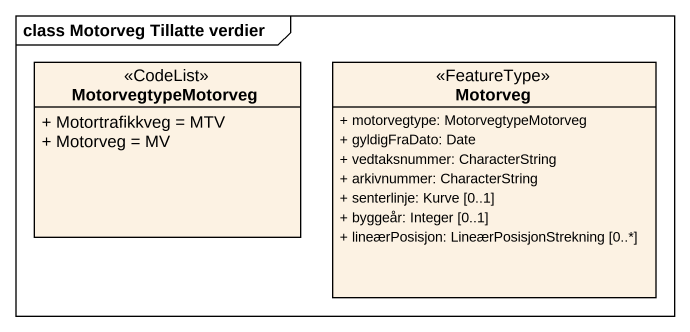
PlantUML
@startuml
mainframe class Motorveg Tillatte verdier
hide circle
hide empty members
skinparam classAttributeIconSize 0
class MotorvegtypeMotorveg <<CodeList>> {
  + Motortrafikkveg = MTV
  + Motorveg = MV
}
class Motorveg <<FeatureType>> {
  + motorvegtype: MotorvegtypeMotorveg
  + gyldigFraDato: Date
  + vedtaksnummer: CharacterString
  + arkivnummer: CharacterString
  + senterlinje: Kurve [0..1]
  + byggeår: Integer [0..1]
  + lineærPosisjon: LineærPosisjonStrekning [0..*]
}
@enduml
